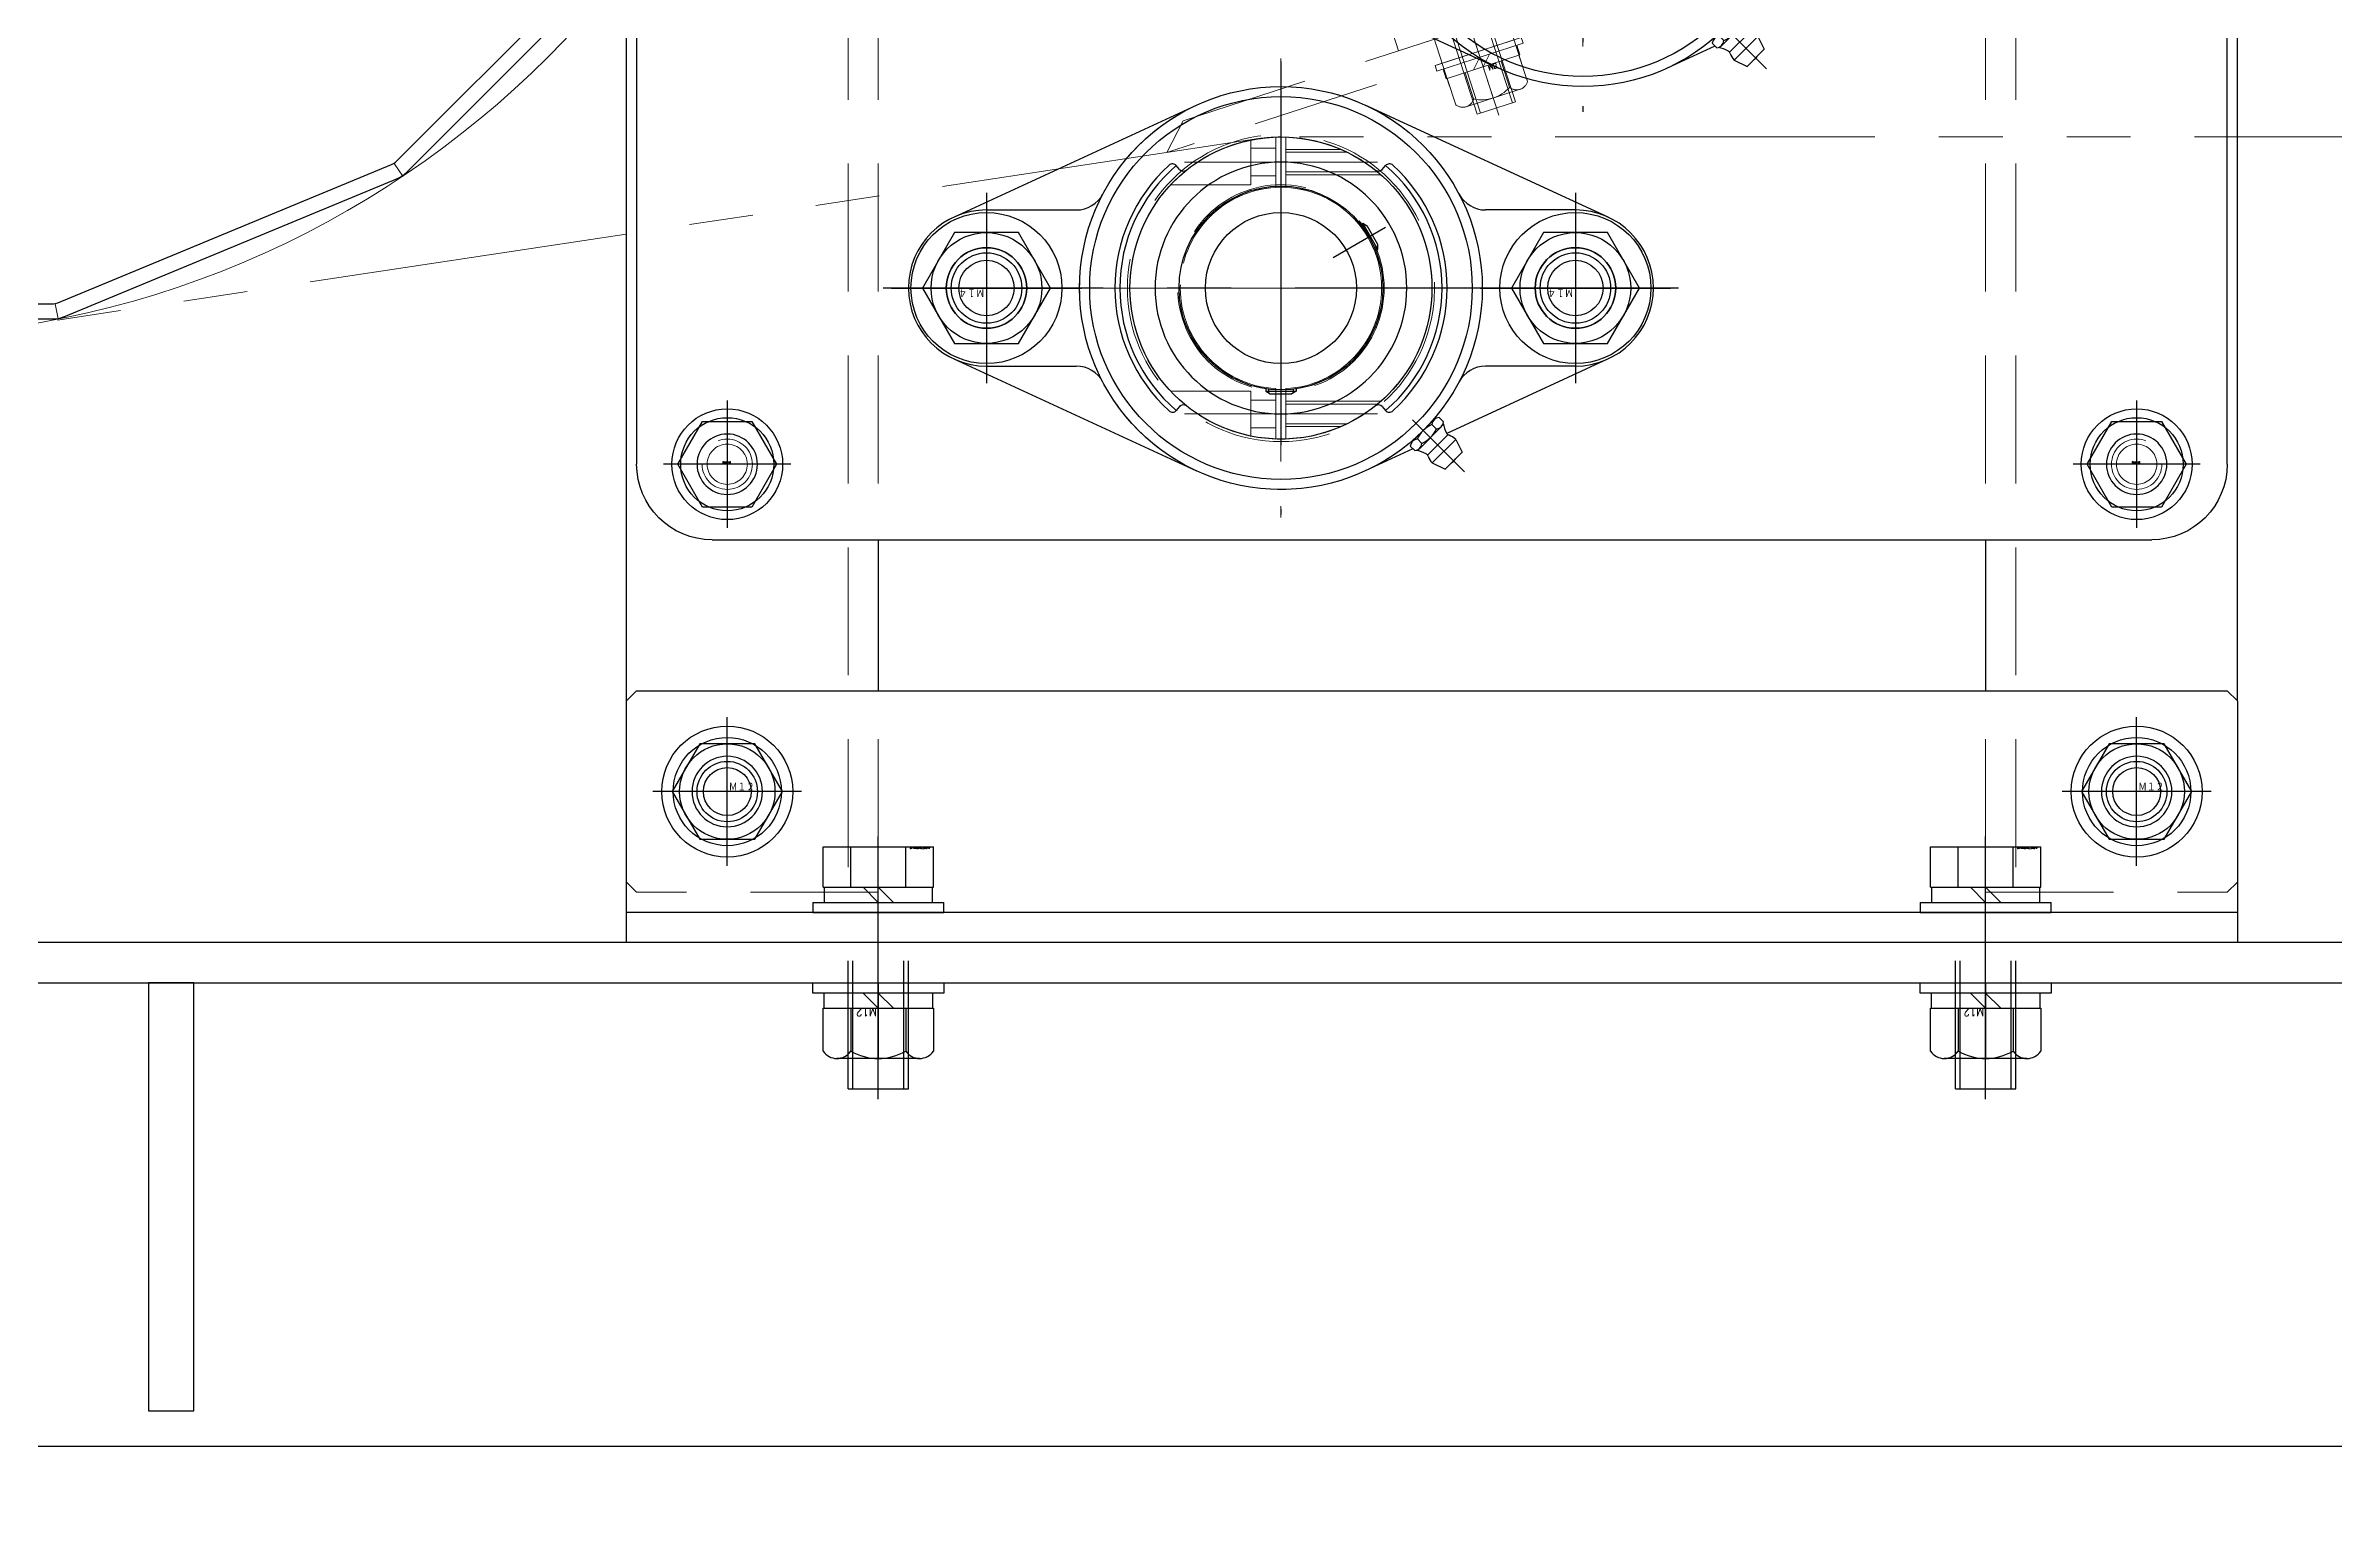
# Model space of a CAD drawing. Header units: millimetres. Extents: x -8731 to 85711, y -14522 to 31379.
# Drawn here: x 71208.5 to 71663.2, y 6999.5 to 7289.5 of the extents above; entities that cross this region are included whole.
import ezdxf
from ezdxf import colors
from ezdxf.entities.mleader import LeaderData, LeaderLine
from ezdxf.math import Vec2, Vec3

# ---------------------------------------------------------------- set-up
doc = ezdxf.new("R2010")
doc.units = ezdxf.units.MM
doc.header["$LTSCALE"] = 4
for name, pattern in [('CENTER2', [28.575, 19.05, -3.175, 3.175, -3.175]), ('HIDDEN', [9.525, 6.35, -3.175]), ('PHANTOM2', [31.75, 15.875, -3.175, 3.175, -3.175, 3.175, -3.175])]:
    doc.linetypes.add(name, pattern=pattern)
for name, color, linetype, lineweight in [('01_NORMAL', 7, 'Continuous', 25), ('04_HIDDEN', 2, 'HIDDEN', 13), ('05_CENTER', 4, 'CENTER2', 13), ('06_PHANTOM', 2, 'PHANTOM2', 13), ('08_DIM', 3, 'Continuous', 13)]:
    doc.layers.add(name, color=color, linetype=linetype, lineweight=lineweight)
doc.layers.add('10_DRAFT', color=8, linetype='Continuous', lineweight=0, plot=False)
doc.styles.add('KANJI0', font='txt.shx', dxfattribs={"width": 0.9, "height": 30, "bigfont": 'bigfont'})
doc.styles.add('KSS_TXT', font='txt.shx', dxfattribs={"bigfont": 'extfont2.shx'})
doc.styles.add('KSS_TXT_L', font='txt.shx', dxfattribs={"height": 9, "bigfont": 'extfont2.shx'})
doc.styles.get("Standard").update_dxf_attribs({"font": 'txt.shx', "bigfont": 'extfont2.shx'})

# ---------------------------------------------------------------- blocks, each defined once
blk = doc.blocks.new('M10Tz_1_1_1')
at = {"color": 0}
for radius in [5, 4]:
    blk.add_circle((0, 0), radius, dxfattribs=at)
at = {"layer": '05_CENTER'}
for p, q in [((0, -8.34), (0, 8.34)), ((8.34, 0), (-8.34, 0))]:
    blk.add_line(p, q, dxfattribs=at)
blk = doc.blocks.new('A$C5B1B55C2_1_1')
at = {"color": 0}
blk.add_lwpolyline([(-23, -30), (25, -30), (25, 610), (-23, 610), (-25, 608), (-25, -28)], close=True, dxfattribs=at)
for centre in [(-5, 590), (-5, 0)]:
    blk.add_circle(centre, 7, dxfattribs=at)
at = {"layer": '04_HIDDEN'}
blk.add_line((19, -30), (19, 610), dxfattribs=at)
at = {"layer": '05_CENTER'}
for p, q in [((-5, 578.81), (-5, 601.19)), ((6.19, 590), (-16.19, 590)), ((12.83, 190), (31.01, 190)), ((-5, -11.19), (-5, 11.19)), ((6.19, 0), (-16.19, 0))]:
    blk.add_line(p, q, dxfattribs=at)
for p in [(-5, 525), (-5, 255), (-5, 125), (-5, 75)]:
    blk.add_blockref('M10Tz_1_1_1', p)
blk = doc.blocks.new('A$C4744721D_1_1')
at = {"color": 0}
blk.add_lwpolyline([(23, -30), (-25, -30), (-25, 610), (23, 610), (25, 608), (25, -28)], close=True, dxfattribs=at)
for centre in [(5, 590), (5, 0)]:
    blk.add_circle(centre, 7, dxfattribs=at)
at = {"layer": '04_HIDDEN'}
blk.add_line((-19, -30), (-19, 610), dxfattribs=at)
at = {"layer": '05_CENTER'}
for p, q in [((5, 578.81), (5, 601.19)), ((-6.19, 590), (16.19, 590)), ((-31.17, 190), (-12.99, 190)), ((5, -11.19), (5, 11.19)), ((-6.19, 0), (16.19, 0))]:
    blk.add_line(p, q, dxfattribs=at)
at = {"xscale": -1}
for p in [(5, 525), (5, 405), (5, 125), (5, 75)]:
    blk.add_blockref('M10Tz_1_1_1', p, dxfattribs=at)
blk = doc.blocks.new('A$C78F27DA7_1_1')
at = {"color": 0}
blk.add_line((-50, 6), (270, 6), dxfattribs=at)
blk.add_lwpolyline([(-50, 0), (270, 0), (270, 48), (268, 50), (-48, 50), (-50, 48)], close=True, dxfattribs=at)
for centre in [(-30, 30), (250, 30)]:
    blk.add_circle(centre, 7, dxfattribs=at)
at = {"layer": '05_CENTER'}
for p, q in [((-30, 18.81), (-30, 41.19)), ((250, 18.81), (250, 41.19)), ((-18.81, 30), (-41.19, 30)), ((238.81, 30), (261.19, 30)), ((0, -5.61), (0, 11.49)), ((220, -5.61), (220, 11.49))]:
    blk.add_line(p, q, dxfattribs=at)
blk = doc.blocks.new('12b_1_1_1')
at = {"color": 0, "linetype": 'CENTER2'}
for p, q in [((0, -14.77), (0, 14.77)), ((14.77, 0), (-14.77, 0))]:
    blk.add_line(p, q, dxfattribs=at)
at = {"color": 0}
for p, q in [((-5.48, 9.48), (-10.95, 0)), ((5.48, 9.48), (-5.48, 9.48)), ((10.95, 0), (5.48, 9.48)), ((-10.95, 0), (-5.48, -9.48)), ((5.48, -9.48), (10.95, 0)), ((-5.48, -9.48), (5.48, -9.48))]:
    blk.add_line(p, q, dxfattribs=at)
for radius in [13, 10.75, 9.48, 6, 4.75]:
    blk.add_circle((0, 0), radius, dxfattribs=at)
at = {"layer": '10_DRAFT', "linetype": 'CENTER2', "style": 'KANJI0', "width": 0.82}
blk.add_text('Ｍ１２', height=1.5, dxfattribs=at).set_placement((0.31, 0.09))
blk = doc.blocks.new('MUCAFL206a_1_1')
at = {"color": 0, "linetype": 'CENTER2'}
for p, q in [((0, -45), (0, 45)), ((-26.16, 26.16), (-36.49, 36.49)), ((-58.5, -13), (-58.5, 13)), ((58.5, -13), (58.5, 13)), ((-79, 0), (79, 0)), ((-20.78, -12), (-10.39, -6))]:
    blk.add_line(p, q, dxfattribs=at)
at = {"color": 0}
for p, q in [((-35.99, 32.6), (-32.6, 35.99)), ((-34.72, 30.05), (-35.99, 32.6)), ((-34.72, 30.05), (-30.05, 34.72)), ((-29.17, 33.13), (-33.13, 29.17)), ((-30.05, 34.72), (-32.6, 35.99)), ((-31.84, 27.56), (-27.56, 31.84)), ((-26.58, 32.29), (-25.69, 31.4)), ((-26.23, 31.95), (-16.75, 36.32)), ((64.99, 14.08), (16.75, 36.32)), ((-64.99, 14.08), (-32.94, 28.86)), ((-30.87, 28.01), (-29.98, 27.12)), ((-26.14, 30.43), (-30.43, 26.14)), ((-28.01, 30.87), (-27.12, 29.98)), ((-31.4, 25.69), (-32.29, 26.58)), ((-20.14, 23.55), (-20.79, 24.31)), ((20.14, 23.55), (20.79, 24.31)), ((-3, 20.5), (-2.13, 21)), ((-3, 20.03), (-3, 20.5)), ((3, 20.5), (-3, 20.5)), ((-2.45, 20.1), (-2.45, 20.82)), ((2.13, 21), (-2.13, 21)), ((3, 20.5), (2.13, 21)), ((2.45, 20.1), (2.45, 20.82)), ((3, 20.03), (3, 20.5)), ((-58.5, 15.5), (-40.67, 15.5)), ((58.5, 15.5), (40.67, 15.5)), ((-18.84, -7.42), (-19.25, -7.65)), ((-19.25, -7.65), (-19.25, -8.65)), ((-19.25, -7.65), (-16.25, -12.85)), ((-18.63, -7.93), (-19.25, -8.29)), ((-19.25, -8.65), (-17.12, -12.35)), ((-16.25, -12.85), (-17.12, -12.35)), ((-16.18, -12.17), (-16.8, -12.53)), ((-15.84, -12.61), (-16.25, -12.85)), ((-64.99, -14.08), (-16.75, -36.32)), ((-58.5, -15.5), (-40.67, -15.5)), ((64.99, -14.08), (16.75, -36.32)), ((58.5, -15.5), (40.67, -15.5)), ((-20.14, -23.55), (-20.79, -24.31)), ((20.14, -23.55), (20.79, -24.31))]:
    blk.add_line(p, q, dxfattribs=at)
for centre, radius in [((0, 0), 40), ((0, 0), 38), ((0, 0), 30), ((0, 0), 20.25), ((0, 0), 15), ((-58.5, 0), 8), ((58.5, 0), 8)]:
    blk.add_circle(centre, radius, dxfattribs=at)
for centre, radius, start, end in [((-33.24, 33.24), 1.59, 114.555, 155.445), ((-32.39, 32.39), 3.3, 17.9467, 45), ((-28.48, 33.65), 0.8, 197.9467, 240.2157), ((-25.9, 38.16), 6, 240.2157, 260.6802), ((-26.45, 30.74), 1.56, 94.7398, 175.2602), ((-32.39, 32.39), 3.3, 225, 252.0533), ((-33.65, 28.48), 0.8, 29.7843, 72.0533), ((-38.16, 25.9), 6, 9.3198, 29.7843), ((-30.74, 26.45), 1.56, 94.7398, 175.2602), ((-25.67, 25.67), 5.7, 114.2291, 155.7709), ((-32.31, 32.31), 5.7, 294.2291, 335.7709), ((-27.25, 31.53), 1.56, 274.7398, 355.2602), ((0, 0), 33, 132.3324, 227.6676), ((0, 0), 32, 130.5416, 229.4584), ((-31.53, 27.25), 1.56, 274.7398, 355.2602), ((-21.55, 23.66), 1, 40.5416, 132.3324), ((-19.38, 24.2), 1, 220.5416, 308.693), ((19.38, 24.2), 1, 231.307, 319.4584), ((21.55, 23.66), 1, 47.6676, 139.4584), ((0, 0), 32, 310.5416, 49.4584), ((0, 0), 33, 312.3324, 47.6676), ((-40.67, 21.5), 6, 270, 332.1349), ((40.67, 21.5), 6, 207.8651, 270), ((-58.5, 0), 15.5, 90, 270), ((58.5, 0), 15.5, 270, 90), ((-40.67, -21.5), 6, 27.8651, 90), ((40.67, -21.5), 6, 90, 152.1349), ((-21.55, -23.66), 1, 227.6676, 319.4584), ((-19.38, -24.2), 1, 51.307, 139.4584), ((19.38, -24.2), 1, 40.5416, 128.693), ((21.55, -23.66), 1, 220.5416, 312.3324)]:
    blk.add_arc(centre, radius, start, end, dxfattribs=at)
blk = doc.blocks.new('A$C6FDC4AF3_1_1_1')
at = {"color": 0}
for radius in [40, 30.5, 20.5]:
    blk.add_circle((0, 0), radius, dxfattribs=at)
at = {"layer": '05_CENTER'}
for p, q in [((0, -45.6), (0, 45.6)), ((45.6, 0), (-45.6, 0))]:
    blk.add_line(p, q, dxfattribs=at)
blk = doc.blocks.new('A$C6A332CFA_1_1_1')
at = {"color": 0}
for radius in [30, 20]:
    blk.add_circle((0, 0), radius, dxfattribs=at)
at = {"layer": '01_NORMAL'}
blk.add_circle((0, 0), 15, dxfattribs=at)
at = {"layer": '10_DRAFT'}
for p, q in [((0, -34.46), (0, 34.46)), ((34.46, 0), (-34.46, 0))]:
    blk.add_line(p, q, dxfattribs=at)
blk = doc.blocks.new('SCSPJ40-12a_1_1')
at = {"color": 0}
for p, q in [((-1, 19.97), (-1, 29.98)), ((1, 19.97), (1, 29.98)), ((-1, -19.97), (-1, -29.98)), ((1, -19.97), (1, -29.98))]:
    blk.add_line(p, q, dxfattribs=at)
for radius, start, end in [(30, 91.9102, 268.0898), (30, 271.9102, 88.0898), (20, 92.866, 267.134), (20, 272.866, 87.134)]:
    blk.add_arc((0, 0), radius, start, end, dxfattribs=at)
at = {"layer": '04_HIDDEN', "color": 0}
for p, q in [((-11.99, 27.5), (-1, 27.5)), ((1, 27.75), (6, 27.75)), ((6, 20.5), (6, 29.39)), ((-19.2, 23.05), (-1, 23.05)), ((-13.18, 26.95), (-1, 26.95)), ((-19.84, 22.5), (-1, 22.5)), ((1, 22.25), (6, 22.25)), ((6, 20.5), (21.9, 20.5)), ((-19.84, -22.5), (-1, -22.5)), ((1, -22.25), (6, -22.25)), ((6, -20.5), (6, -29.39)), ((6, -20.5), (21.9, -20.5)), ((-19.2, -23.05), (-1, -23.05)), ((-13.18, -26.95), (-1, -26.95)), ((-11.99, -27.5), (-1, -27.5)), ((1, -27.75), (6, -27.75))]:
    blk.add_line(p, q, dxfattribs=at)
at = {"layer": '05_CENTER', "color": 0}
for p, q in [((0, 32.3), (0, -32.3)), ((-19.19, 25), (19.19, 25)), ((-32.3, 0), (32.3, 0)), ((-19.19, -25), (19.19, -25))]:
    blk.add_line(p, q, dxfattribs=at)
blk = doc.blocks.new('A$C235153E3_1_1')
for name in ['A$C6FDC4AF3_1_1_1', 'A$C6A332CFA_1_1_1']:
    blk.add_blockref(name, (0, 0))
at = {"color": 4}
blk.add_blockref('SCSPJ40-12a_1_1', (0, 0), dxfattribs=at)
blk = doc.blocks.new('A$C782964B4_1_1')
at = {"color": 0}
for p, q in [((-3, 15), (283, 15)), ((-18, -270), (-18, 0)), ((298, 0), (298, -120)), ((283, -135), (228.07, -135)), ((217.64, -139.22), (71.36, -280.78)), ((60.93, -285), (-3, -285))]:
    blk.add_line(p, q, dxfattribs=at)
for centre, radius in [((0, 0), 6), ((280, 0), 6), ((110, -35), 25), ((51.5, -35), 8), ((168.5, -35), 8), ((170, -115), 25), ((111.5, -115), 8), ((228.5, -115), 8), ((280, -120), 6), ((60, -151.5), 8), ((60, -210), 25), ((60, -268.5), 8), ((0, -270), 6)]:
    blk.add_circle(centre, radius, dxfattribs=at)
for centre, start, end in [((-3, 0), 90, 180), ((283, 0), 0, 90), ((283, -120), 270, 0), ((228.07, -150), 90, 134.0608), ((-3, -270), 180, 270), ((60.93, -270), 270, 314.0608)]:
    blk.add_arc(centre, 15, start, end, dxfattribs=at)
at = {"layer": '05_CENTER'}
for p, q in [((0, -10.9), (0, 10.9)), ((280, -10.9), (280, 10.9)), ((10.9, 0), (-10.9, 0)), ((110, -67.05), (110, -2.96)), ((290.9, 0), (269.1, 0)), ((51.5, -47.34), (51.5, -22.66)), ((168.5, -47.34), (168.5, -22.66)), ((63.84, -35), (39.16, -35)), ((142.04, -35), (77.96, -35)), ((180.84, -35), (156.16, -35)), ((170, -147.04), (170, -82.96)), ((111.5, -127.34), (111.5, -102.66)), ((228.5, -127.34), (228.5, -102.66)), ((280, -130.9), (280, -109.1)), ((123.84, -115), (99.16, -115)), ((202.04, -115), (137.96, -115)), ((240.84, -115), (216.16, -115)), ((290.9, -120), (269.1, -120)), ((60, -163.84), (60, -139.16)), ((47.66, -151.5), (72.34, -151.5)), ((60, -242.04), (60, -177.96)), ((92.04, -210), (27.96, -210)), ((0, -280.9), (0, -259.1)), ((60, -280.84), (60, -256.16)), ((10.9, -270), (-10.9, -270)), ((47.66, -268.5), (72.34, -268.5))]:
    blk.add_line(p, q, dxfattribs=at)
at = {"layer": '10_DRAFT'}
for p, q in [((222, -135), (217.64, -139.22)), ((228.07, -135), (222, -135)), ((71.36, -280.78), (67, -285)), ((67, -285), (60.93, -285))]:
    blk.add_line(p, q, dxfattribs=at)
blk = doc.blocks.new('A$C491655AE_1_1_1')
at = {"color": 0, "linetype": 'CENTER2'}
for p, q in [((0, -12.64), (0, 12.64)), ((-12.64, 0), (12.64, 0))]:
    blk.add_line(p, q, dxfattribs=at)
at = {"color": 0}
for p, q in [((-9.81, 0), (-4.91, 8.5)), ((-4.91, 8.5), (4.91, 8.5)), ((4.91, 8.5), (9.81, 0)), ((-4.91, -8.5), (-9.81, 0)), ((9.81, 0), (4.91, -8.5)), ((4.91, -8.5), (-4.91, -8.5))]:
    blk.add_line(p, q, dxfattribs=at)
for radius in [11, 9.25]:
    blk.add_circle((0, 0), radius, dxfattribs=at)
at = {"layer": '10_DRAFT', "style": 'KSS_TXT_L'}
blk.add_text('BT-M10', height=0.3, dxfattribs=at).set_placement((-0.7, -0.54))
blk = doc.blocks.new('M14Nv_1_1_1')
at = {"color": 0, "linetype": 'CENTER2'}
for p, q in [((0, -18.89), (0, 18.89)), ((18.89, 0), (-18.89, 0))]:
    blk.add_line(p, q, dxfattribs=at)
at = {"color": 0}
for p, q in [((-6.35, 11), (-12.7, 0)), ((6.35, 11), (-6.35, 11)), ((12.7, 0), (6.35, 11)), ((-12.7, 0), (-6.35, -11)), ((6.35, -11), (12.7, 0)), ((-6.35, -11), (6.35, -11))]:
    blk.add_line(p, q, dxfattribs=at)
for radius in [15, 11, 7, 5.5]:
    blk.add_circle((0, 0), radius, dxfattribs=at)
at = {"layer": '10_DRAFT', "ltscale": 3, "style": 'KANJI0', "width": 0.82}
blk.add_text('Ｍ１４', height=1.5, dxfattribs=at).set_placement((0.39, 0.1))
blk = doc.blocks.new('A$C186E791B_1_1_1')
at = {"color": 0}
blk.add_lwpolyline([(15, -15), (20, -15), (20, 45), (15, 45)], close=True, dxfattribs=at)
blk.add_circle((0, 0), 15, dxfattribs=at)
at = {"color": 3}
for start, end in [(90, 103.5552), (256.4279, 270)]:
    blk.add_arc((15, 0), 7.04, start, end, dxfattribs=at)
at = {"layer": '05_CENTER'}
for p, q in [((24.07, 30), (10.92, 30)), ((0, -24.07), (0, 24.07)), ((24.07, 0), (-24.07, 0))]:
    blk.add_line(p, q, dxfattribs=at)
blk = doc.blocks.new('A$C3A127D00_1_1_1')
at = {"color": 0}
blk.add_lwpolyline([(0, -25), (5, -25), (5, 95), (0, 90)], close=True, dxfattribs=at)
at = {"layer": '05_CENTER'}
for p, q in [((9.77, 37.5), (-4.88, 37.5)), ((9.77, 22.5), (-4.88, 22.5))]:
    blk.add_line(p, q, dxfattribs=at)
at = {"layer": '10_DRAFT'}
blk.add_line((5, 30), (0, 30), dxfattribs=at)
blk = doc.blocks.new('A$C46CB4146_1_1_1')
at = {"color": 0, "linetype": 'CENTER2'}
blk.add_line((0, -23.3), (0, 10.2), dxfattribs=at)
at = {"color": 0}
for p, q in [((-7.51, 8.7), (7.51, 8.7)), ((-7.51, 3.2), (-7.51, 8.7)), ((-3.75, 3.2), (-3.75, 8.7)), ((3.75, 3.2), (3.75, 8.7)), ((7.51, 3.2), (7.51, 8.7)), ((-9, 1.2), (9, 1.2)), ((-9, 1.2), (-9, 0)), ((-7.7, 3.2), (-7.7, 1.2)), ((7.7, 3.2), (-7.7, 3.2)), ((0, 1.2), (-2, 3.2)), ((0, 3.2), (2, 1.2)), ((7.7, 1.2), (7.7, 3.2)), ((9, 0), (9, 1.2)), ((-9, 0), (9, 0))]:
    blk.add_line(p, q, dxfattribs=at)
at = {"color": 0, "linetype": 'HIDDEN'}
for p, q in [((-4, -21.8), (-4, 0)), ((-3.32, -21.8), (-3.32, 0)), ((3.32, -21.8), (3.32, 0)), ((4, -21.8), (4, 0)), ((-4, -21.8), (4, -21.8))]:
    blk.add_line(p, q, dxfattribs=at)
at = {"layer": '10_DRAFT', "style": 'KSS_TXT_L'}
blk.add_text('BT-M8x25L,SW,PW', height=0.3, dxfattribs=at).set_placement((2.97, 8.36))
blk = doc.blocks.new('M8Nza_1_1_1')
at = {"color": 0}
for p, q in [((5.62, 9.7), (-5.63, 9.7)), ((-7.5, 8.69), (-7.5, 3.2)), ((-3.75, 3.2), (-3.75, 8.69)), ((3.75, 8.69), (3.75, 3.2)), ((7.5, 3.2), (7.5, 8.69)), ((-7.7, 3.2), (7.7, 3.2)), ((-7.7, 3.2), (-7.7, 1.2)), ((0, 1.2), (-2, 3.2)), ((0, 3.2), (2, 1.2)), ((7.7, 3.2), (7.7, 1.2))]:
    blk.add_line(p, q, dxfattribs=at)
at = {"color": 0, "linetype": 'CENTER2'}
blk.add_line((0, 9.7), (0, 0), dxfattribs=at)
at = {"color": 0}
blk.add_lwpolyline([(-9, 1.2), (9, 1.2), (9, 0), (-9, 0)], close=True, dxfattribs=at)
for centre, radius, start, end in [((-5.63, 7.45), 2.25, 33.626, 146.374), ((0, 2.2), 7.5, 60, 120), ((5.62, 7.45), 2.25, 33.626, 146.374)]:
    blk.add_arc(centre, radius, start, end, dxfattribs=at)
at = {"layer": '10_DRAFT', "style": 'KSS_TXT'}
blk.add_text('M8', height=1, dxfattribs=at).set_placement((0.87, 3.27))
blk = doc.blocks.new('A$C45A45A3F_1_1')
for name, p, rotation in [('A$C3A127D00_1_1_1', (6.21, 19.01), 71.91268283750107), ('A$C46CB4146_1_1_1', (-23.86, 23.57), 161.9126828374903), ('M8Nza_1_1_1', (-20.76, 33.08), 341.9126828374903), ('A$C186E791B_1_1_1', (0, 0), 71.91268283750107)]:
    blk.add_blockref(name, p, dxfattribs=dict(rotation=rotation))
blk = doc.blocks.new('A$C46AA3686_1_1')
at = {"xscale": -1}
blk.add_blockref('A$C782964B4_1_1', (0, 0), dxfattribs=at)
for name, p in [('A$C491655AE_1_1_1', (-280, 0)), ('A$C491655AE_1_1_1', (0, 0)), ('M14Nv_1_1_1', (-168.5, -35)), ('M14Nv_1_1_1', (-51.5, -35))]:
    blk.add_blockref(name, p)
at = {"color": 4}
for p in [(-110, -35), (-170, -115)]:
    blk.add_blockref('MUCAFL206a_1_1', p, dxfattribs=at)
at = {"layer": '04_HIDDEN'}
blk.add_blockref('A$C235153E3_1_1', (-110, -35), dxfattribs=at)
at = {"layer": '04_HIDDEN', "xscale": -1, "rotation": 359.8768150461982}
blk.add_blockref('A$C45A45A3F_1_1', (-170, -115), dxfattribs=at)
blk = doc.blocks.new('M12Nza_1_1_1')
at = {"color": 0}
for p, q in [((-8.21, 15), (8.21, 15)), ((-10.95, 5), (-10.95, 13.53)), ((-5.47, 5), (-5.47, 13.53)), ((5.48, 5), (5.48, 13.53)), ((10.95, 13.53), (10.95, 5)), ((10.95, 5), (-10.95, 5)), ((-10.75, 2), (-10.75, 5)), ((0, 2), (-3, 5)), ((0, 5), (3, 2)), ((10.75, 5), (10.75, 2))]:
    blk.add_line(p, q, dxfattribs=at)
at = {"color": 0, "linetype": 'CENTER2'}
blk.add_line((0, 0), (0, 15), dxfattribs=at)
at = {"color": 0}
blk.add_lwpolyline([(-13, 2), (13, 2), (13, 0), (-13, 0)], close=True, dxfattribs=at)
for centre, radius, start, end in [((-8.21, 11.71), 3.29, 33.626, 146.374), ((0, 4.05), 10.95, 60, 120), ((8.21, 11.71), 3.29, 33.626, 146.374)]:
    blk.add_arc(centre, radius, start, end, dxfattribs=at)
at = {"layer": '10_DRAFT', "style": 'KSS_TXT'}
blk.add_text('M12', height=1.5, dxfattribs=at).set_placement((0.31, 5.09))
blk = doc.blocks.new('A$C15646C67_1_1_1')
at = {"color": 0, "linetype": 'CENTER2'}
blk.add_line((0, -37.07), (0, 15.08), dxfattribs=at)
at = {"color": 0}
for p, q in [((-10.97, 13), (10.97, 13)), ((-10.97, 5), (-10.97, 13)), ((-5.48, 5), (-5.48, 13)), ((5.48, 5), (5.48, 13)), ((10.97, 5), (10.97, 13)), ((-10.97, 5), (10.97, 5)), ((-10.75, 5), (-10.75, 2)), ((0, 2), (-3, 5)), ((0, 5), (3, 2)), ((10.75, 2), (10.75, 5)), ((-13, 2), (13, 2)), ((-13, 2), (-13, 0)), ((-13, 0), (13, 0)), ((13, 0), (13, 2))]:
    blk.add_line(p, q, dxfattribs=at)
at = {"color": 0, "linetype": 'HIDDEN'}
for p, q in [((-6, -35), (-6, 0)), ((-5.05, -35), (-5.05, 0)), ((5.05, -35), (5.05, 0)), ((6, -35), (6, 0)), ((-6, -35), (6, -35))]:
    blk.add_line(p, q, dxfattribs=at)
at = {"layer": '10_DRAFT', "style": 'KSS_TXT_L'}
blk.add_text('BT-M12x40L,SW,PW', height=0.3, dxfattribs=at).set_placement((6.26, 12.66))
blk = doc.blocks.new('A$C2C616A1E_1_1')
for p, q in [((-270, 602), (-270, 48)), ((50, 602), (50, 48)), ((-220, 570), (-220, 600)), ((0, 570), (0, 600))]:
    blk.add_line(p, q)
at = {"rotation": 180}
for name, p in [('A$C15646C67_1_1_1', (-220, 644)), ('A$C15646C67_1_1_1', (0, 644)), ('12b_1_1_1', (-250, 620)), ('12b_1_1_1', (30, 620))]:
    blk.add_blockref(name, p, dxfattribs=at)
for name, p in [('M12Nza_1_1_1', (-220, 658)), ('M12Nza_1_1_1', (0, 658)), ('A$C46AA3686_1_1', (30, 555))]:
    blk.add_blockref(name, p)
at = {"xscale": -1, "rotation": 180}
blk.add_blockref('A$C78F27DA7_1_1', (-220, 650), dxfattribs=at)
at = {"layer": '04_HIDDEN', "xscale": -1}
for name, p in [('A$C4744721D_1_1', (-245, 30)), ('A$C5B1B55C2_1_1', (25, 30))]:
    blk.add_blockref(name, p, dxfattribs=at)
blk = doc.blocks.new('_Open30')
at = {"color": 0, "linetype": 'ByBlock', "lineweight": -2}
for p, q in [((-1, 0.268), (0, 0)), ((0, 0), (-1, -0.268)), ((0, 0), (-1, 0))]:
    blk.add_line(p, q, dxfattribs=at)
blk = doc.blocks.new('A$C478F6F38_1_1_1')
at = {"color": 0}
for points in [[(15, 0), (-15, 0), (-15, -60), (15, -60)], [(13, -2), (-13, -2), (-13, -58), (13, -58)]]:
    blk.add_lwpolyline(points, close=True, dxfattribs=at)
blk = doc.blocks.new('A$C34463D87_1_1_1')
h = blk.add_hatch(color=3)
h.dxf.hatch_style = 1
h.paths.add_polyline_path([(-2.5, 183.35), (-2.5, 185.56, 0.11176), (0, 185), (0, 183.35)])
h.paths.add_polyline_path([(0, 183.35), (0, 185, 0.111762), (2.5, 185.56), (2.5, 183.35)])
h = blk.add_hatch(color=3)
h.dxf.hatch_style = 1
h.paths.add_polyline_path([(-183.35, -2.5), (-185.56, -2.5, 0.11176), (-185, 0), (-183.35, 0)])
h.paths.add_polyline_path([(-183.35, 0), (-185, 0, 0.111762), (-185.56, 2.5), (-183.35, 2.5)])
h = blk.add_hatch(color=3)
h.dxf.hatch_style = 1
h.paths.add_polyline_path([(183.35, 2.5), (185.56, 2.5, 0.11176), (185, 0), (183.35, 0)])
h.paths.add_polyline_path([(183.35, 0), (185, 0, 0.111762), (185.56, -2.5), (183.35, -2.5)])
h = blk.add_hatch(color=3)
h.dxf.hatch_style = 1
h.paths.add_polyline_path([(2.5, -183.35), (2.5, -185.56, 0.11176), (0, -185), (0, -183.35)])
h.paths.add_polyline_path([(0, -183.35), (0, -185, 0.111762), (-2.5, -185.56), (-2.5, -183.35)])
at = {"color": 0}
for p, q in [((-38.17, 185.89), (-104.46, 158.44)), ((-37.02, 183.12), (-103.31, 155.66)), ((35.87, 186.35), (-35.87, 186.35)), ((35.87, 183.35), (-35.87, 183.35)), ((103.31, 155.66), (37.02, 183.12)), ((104.46, 158.44), (38.17, 185.89)), ((-106.4, 157.14), (-157.14, 106.4)), ((-104.28, 155.01), (-155.01, 104.28)), ((155.01, 104.28), (104.28, 155.01)), ((157.14, 106.4), (106.4, 157.14)), ((183.12, 37.02), (155.66, 103.31)), ((185.89, 38.17), (158.44, 104.46)), ((183.35, -35.87), (183.35, 35.87)), ((186.35, -35.87), (186.35, 35.87)), ((169.54, -69.8), (183.12, -37.02)), ((172.79, -69.8), (185.89, -38.17))]:
    blk.add_line(p, q, dxfattribs=at)
for radius in [32.5, 30, 27.5]:
    blk.add_circle((0, 0), radius, dxfattribs=at)
for centre, radius, start, end in [((-35.87, 180.35), 6, 90, 112.5), ((-35.87, 180.35), 3, 90, 112.5), ((35.87, 180.35), 6, 67.5, 90), ((35.87, 180.35), 3, 67.5, 90), ((-102.16, 152.89), 6, 112.5, 135), ((-102.16, 152.89), 3, 112.5, 135), ((102.16, 152.89), 3, 45, 67.5), ((102.16, 152.89), 6, 45, 67.5), ((-152.89, 102.16), 6, 135, 157.5), ((152.89, 102.16), 6, 22.5, 45), ((-152.89, 102.16), 3, 135, 157.5), ((152.89, 102.16), 3, 22.5, 45), ((180.35, 35.87), 3, 0, 22.5), ((180.35, 35.87), 6, 0, 22.5), ((180.35, -35.87), 3, 337.5, 0), ((180.35, -35.87), 6, 337.5, 0)]:
    blk.add_arc(centre, radius, start, end, dxfattribs=at)
at = {"color": 3}
for centre, start, end in [((0, 190.8), 244.4921, 295.5079), ((-190.8, 0), 334.4921, 25.5079), ((190.8, 0), 154.4921, 205.5079), ((0, -190.8), 64.4921, 115.5079)]:
    blk.add_arc(centre, 5.81, start, end, dxfattribs=at)
at = {"layer": '04_HIDDEN'}
for p, q in [((-2.5, 186.35), (-2.5, 183.35)), ((2.5, 186.35), (2.5, 183.35)), ((-158.44, 104.46), (-185.89, 38.17)), ((-155.66, 103.31), (-183.12, 37.02)), ((-186.35, 35.87), (-186.35, -35.87)), ((-183.35, 35.87), (-183.35, -35.87)), ((-186.35, 2.5), (-183.35, 2.5)), ((186.35, 2.5), (183.35, 2.5)), ((-186.35, -2.5), (-183.35, -2.5)), ((186.35, -2.5), (183.35, -2.5)), ((-185.89, -38.17), (-158.44, -104.46)), ((-183.12, -37.02), (-155.66, -103.31)), ((155.66, -103.31), (169.54, -69.8)), ((158.44, -104.46), (172.79, -69.8)), ((-155.01, -104.28), (-104.28, -155.01)), ((104.28, -155.01), (155.01, -104.28)), ((-157.14, -106.4), (-106.4, -157.14)), ((106.4, -157.14), (157.14, -106.4)), ((-104.46, -158.44), (-38.17, -185.89)), ((-103.31, -155.66), (-37.02, -183.12)), ((37.02, -183.12), (103.31, -155.66)), ((38.17, -185.89), (104.46, -158.44)), ((-35.87, -183.35), (35.87, -183.35)), ((-35.87, -186.35), (35.87, -186.35)), ((-2.5, -186.35), (-2.5, -183.35)), ((2.5, -186.35), (2.5, -183.35))]:
    blk.add_line(p, q, dxfattribs=at)
for centre, radius, start, end in [((-180.35, 35.87), 6, 157.5, 180), ((-180.35, 35.87), 3, 157.5, 180), ((-180.35, -35.87), 6, 180, 202.5), ((-180.35, -35.87), 3, 180, 202.5), ((-152.89, -102.16), 6, 202.5, 225), ((-152.89, -102.16), 3, 202.5, 225), ((152.89, -102.16), 3, 315, 337.5), ((152.89, -102.16), 6, 315, 337.5), ((-102.16, -152.89), 6, 225, 247.5), ((-102.16, -152.89), 3, 225, 247.5), ((102.16, -152.89), 3, 292.5, 315), ((102.16, -152.89), 6, 292.5, 315), ((-35.87, -180.35), 6, 247.5, 270), ((-35.87, -180.35), 3, 247.5, 270), ((35.87, -180.35), 3, 270, 292.5), ((35.87, -180.35), 6, 270, 292.5)]:
    blk.add_arc(centre, radius, start, end, dxfattribs=at)
at = {"layer": '05_CENTER'}
for p, q in [((0, -195.99), (0, 195.99)), ((195.99, 0), (-195.99, 0))]:
    blk.add_line(p, q, dxfattribs=at)
at = {"layer": '10_DRAFT'}
for p, q in [((-37.07, 186.35), (-38.17, 185.89)), ((-37.07, 186.35), (-36.47, 183.35)), ((-35.87, 186.35), (-37.07, 186.35)), ((-37.02, 183.12), (-36.47, 183.35)), ((-36.47, 183.35), (-35.87, 183.35)), ((37.07, 186.35), (35.87, 186.35)), ((35.87, 183.35), (36.47, 183.35)), ((37.07, 186.35), (36.47, 183.35)), ((36.47, 183.35), (37.02, 183.12)), ((38.17, 185.89), (37.07, 186.35)), ((-105.56, 157.98), (-106.4, 157.14)), ((-104.46, 158.44), (-105.56, 157.98)), ((-105.56, 157.98), (-103.86, 155.44)), ((-104.28, 155.01), (-103.86, 155.44)), ((-103.86, 155.44), (-103.31, 155.66)), ((103.31, 155.66), (103.86, 155.44)), ((105.56, 157.98), (103.86, 155.44)), ((103.86, 155.44), (104.28, 155.01)), ((105.56, 157.98), (104.46, 158.44)), ((106.4, 157.14), (105.56, 157.98)), ((-157.98, 105.56), (-158.44, 104.46)), ((-157.14, 106.4), (-157.98, 105.56)), ((-157.98, 105.56), (-155.44, 103.86)), ((157.98, 105.56), (155.44, 103.86)), ((157.98, 105.56), (157.14, 106.4)), ((158.44, 104.46), (157.98, 105.56)), ((-155.66, 103.31), (-155.44, 103.86)), ((-155.44, 103.86), (-155.01, 104.28)), ((155.01, 104.28), (155.44, 103.86)), ((155.44, 103.86), (155.66, 103.31)), ((-185.89, 38.17), (-186.35, 37.07)), ((-186.35, 37.07), (-183.35, 36.47)), ((-186.35, 37.07), (-186.35, 35.87)), ((-183.35, 36.47), (-183.12, 37.02)), ((-183.35, 35.87), (-183.35, 36.47)), ((183.12, 37.02), (183.35, 36.47)), ((186.35, 37.07), (183.35, 36.47)), ((183.35, 36.47), (183.35, 35.87)), ((186.35, 37.07), (185.89, 38.17)), ((186.35, 35.87), (186.35, 37.07)), ((-186.35, -35.87), (-186.35, -37.07)), ((-183.35, -36.47), (-183.35, -35.87)), ((183.35, -35.87), (183.35, -36.47)), ((186.35, -37.07), (186.35, -35.87)), ((-186.35, -37.07), (-183.35, -36.47)), ((-186.35, -37.07), (-185.89, -38.17)), ((-183.12, -37.02), (-183.35, -36.47)), ((183.35, -36.47), (183.12, -37.02)), ((186.35, -37.07), (183.35, -36.47)), ((185.89, -38.17), (186.35, -37.07)), ((-158.44, -104.46), (-157.98, -105.56)), ((-157.98, -105.56), (-155.44, -103.86)), ((-155.44, -103.86), (-155.66, -103.31)), ((-155.01, -104.28), (-155.44, -103.86)), ((155.44, -103.86), (155.01, -104.28)), ((155.66, -103.31), (155.44, -103.86)), ((157.98, -105.56), (155.44, -103.86)), ((157.98, -105.56), (158.44, -104.46)), ((-157.98, -105.56), (-157.14, -106.4)), ((157.14, -106.4), (157.98, -105.56)), ((-106.4, -157.14), (-105.56, -157.98)), ((-105.56, -157.98), (-103.86, -155.44)), ((-105.56, -157.98), (-104.46, -158.44)), ((-103.86, -155.44), (-104.28, -155.01)), ((-103.31, -155.66), (-103.86, -155.44)), ((103.86, -155.44), (103.31, -155.66)), ((104.28, -155.01), (103.86, -155.44)), ((105.56, -157.98), (103.86, -155.44)), ((104.46, -158.44), (105.56, -157.98)), ((105.56, -157.98), (106.4, -157.14)), ((-38.17, -185.89), (-37.07, -186.35)), ((-37.07, -186.35), (-36.47, -183.35)), ((-37.07, -186.35), (-35.87, -186.35)), ((-36.47, -183.35), (-37.02, -183.12)), ((-35.87, -183.35), (-36.47, -183.35)), ((36.47, -183.35), (35.87, -183.35)), ((35.87, -186.35), (37.07, -186.35)), ((37.02, -183.12), (36.47, -183.35)), ((37.07, -186.35), (36.47, -183.35)), ((37.07, -186.35), (38.17, -185.89))]:
    blk.add_line(p, q, dxfattribs=at)
blk.add_circle((0, 0), 190, dxfattribs=at)
at = {"layer": '04_HIDDEN', "xscale": -1}
blk.add_blockref('A$C478F6F38_1_1_1', (0, 183.35), dxfattribs=at)
at = {"layer": '04_HIDDEN'}
for p, rotation in [((-183.35, 0), 90), ((0, -183.35), 180)]:
    blk.add_blockref('A$C478F6F38_1_1_1', p, dxfattribs=dict(at, rotation=rotation))
at = {"layer": '04_HIDDEN', "xscale": -1, "rotation": 270}
blk.add_blockref('A$C478F6F38_1_1_1', (183.35, 0), dxfattribs=at)
blk = doc.blocks.new('A$C481B17CE_1_1_1')
at = {"xscale": -1}
blk.add_blockref('A$C34463D87_1_1_1', (300, 449.8), dxfattribs=at)
blk = doc.blocks.new('A$C2B5B3F11_1_1_1')
at = {"color": 0}
blk.add_line((50, -858), (2550, -858), dxfattribs=at)
for points in [[(50, -950), (2550, -950), (2550, -850), (50, -850)], [(505, -943), (514, -943), (514, -858), (505, -858)]]:
    blk.add_lwpolyline(points, close=True, dxfattribs=at)
at = {"layer": '05_CENTER'}
for p, q in [((650, -842.95), (650, -865.04)), ((870, -842.95), (870, -865.04))]:
    blk.add_line(p, q, dxfattribs=at)
blk = doc.blocks.new('A$C630344D5_1_1_1')
at = {"color": 0}
blk.add_lwpolyline([(1160, 150.2), (280, 150.2, -0.037623), (275.52, 150.54), (28.38, 187.87, 1.096072), (6.32, -189.89), (309, -179.82, -0.030069), (312.61, -179.91), (1997.39, -326.79, 0.610481), (2025.81, -281.61), (1921.29, -105.09, -0.309422), (1923.51, -71.27), (2106.95, 162.34, 0.68117), (2034, 286.77), (1164.64, 150.56, -0.038872), (1160, 150.2)], format="xyb", dxfattribs=at)
at = {"layer": '10_DRAFT'}
for p, q in [((280, 174.77), (280, 185.63)), ((285.43, 180.2), (274.57, 180.2))]:
    blk.add_line(p, q, dxfattribs=at)

msp = doc.modelspace()

# ---------------------------------------------------------------- block references
msp.add_blockref('A$C2B5B3F11_1_1_1', (70723.93592, 7961.36791))
at = {"xscale": -1, "rotation": 180}
msp.add_blockref('A$C481B17CE_1_1_1', (70873.93592, 7871.36791), dxfattribs=at)
at = {"rotation": 180}
msp.add_blockref('A$C2C616A1E_1_1', (71373.93594, 7761.36791), dxfattribs=at)
at = {"layer": '06_PHANTOM', "color": 6, "xscale": -1, "rotation": 180}
msp.add_blockref('A$C630344D5_1_1_1', (71173.93592, 7421.56791), dxfattribs=at)

# ---------------------------------------------------------------- leaders
at = {"layer": '08_DIM', "color": 4}
ml = msp.add_multileader_mtext('Standard', dxfattribs=at)
ml.set_content('濾布(市販品)\\P長さ：5440mm､幅：1900mm -1個', color=4)
ml.set_leader_properties()
ml.set_arrow_properties(name='OPEN30')
ml.build(insert=Vec2(0, 0))
ml.multileader.update_dxf_attribs({"text_left_attachment_type": 6, "text_right_attachment_type": 6, "dogleg_length": 0.36, "arrow_head_size": 37.5, "scale": 15})
ctx = ml.context
ctx.base_point, ctx.scale, ctx.char_height, ctx.arrow_head_size, ctx.landing_gap_size, ctx.plane_origin = Vec3(71062.22553, 6713.11376), 15, 45, 37.5, 30, Vec3(70883.1363, 1687.09678)
ctx.left_attachment, ctx.right_attachment, ctx.text_align_type = 6, 6, 2
notes = []
notes.append((ctx, [(0, (1, 1, 0), (72089.12553, 6713.11376), (-1, 0), 5.4, [(0, [(72275.65581, 7271.36791)], 0, [])])]))
ctx.mtext.insert, ctx.mtext.alignment, ctx.mtext.flow_direction = Vec3(72053.72553, 6767.11376), 3, 5
for ctx, leaders in notes:
    for number, flags, end, landing, length, lines in leaders:
        leader = LeaderData()
        leader.index, (leader.has_last_leader_line, leader.has_dogleg_vector, leader.attachment_direction) = number, flags
        leader.last_leader_point, leader.dogleg_vector, leader.dogleg_length = Vec3(end), Vec3(landing), length
        for number, points, colour, breaks in lines:
            line = LeaderLine()
            line.index, line.vertices, line.color, line.breaks = number, Vec3.list(points), colors.encode_raw_color(colour), breaks
            leader.lines.append(line)
        ctx.leaders.append(leader)

doc.saveas('drawing.dxf')
